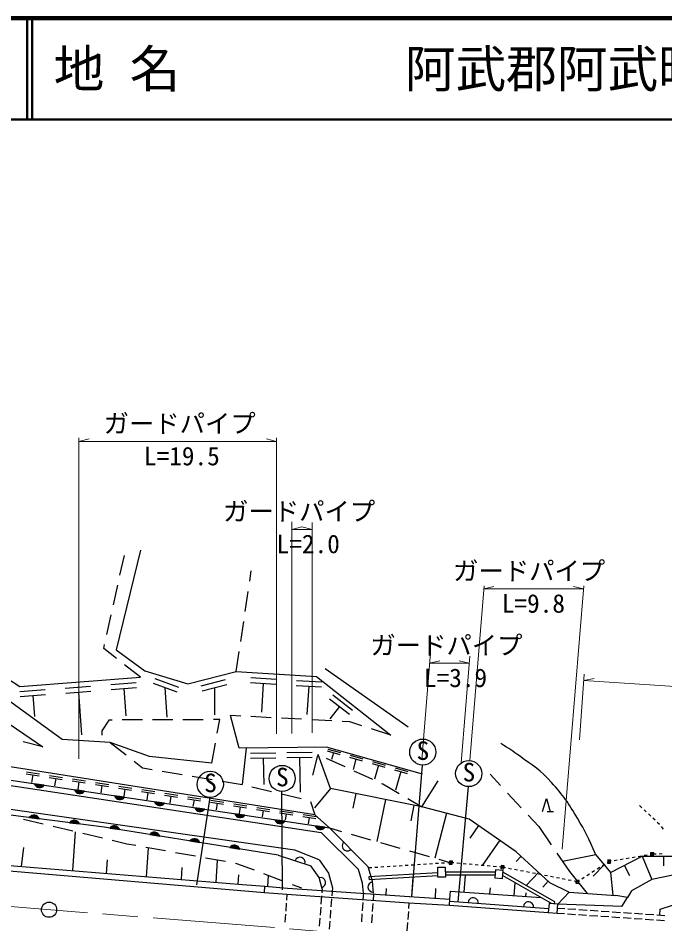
# Model space of a CAD drawing. Units: millimetres, scale not verified. Extents: x 40000 to 680000, y 20000 to 380000.
# Drawn here: x 366870 to 430676, y 290640 to 380000 of the extents above; entities that cross this region are included whole.
import ezdxf
from ezdxf.enums import TextEntityAlignment as Align

# ---------------------------------------------------------------- set-up
doc = ezdxf.new("R2010")
doc.units = ezdxf.units.MM
doc.header["$LTSCALE"] = 1000
doc.linetypes.add('CHAIN', pattern=[18.5, 12, -1.5, 3.5, -1.5])
for name, color, linetype, lineweight in [('M-BGD', 7, 'Continuous', 25), ('M-BMK', 2, 'CHAIN', 13), ('M-BMK-ROW', 30, 'Continuous', 25), ('M-BMK-SRVR', 3, 'Continuous', 25), ('M-STR-HTXT', 7, 'Continuous', 13), ('M-TTL', 2, 'Continuous', 140), ('M-TTL-LINE', 7, 'Continuous', 50)]:
    doc.layers.add(name, color=color, linetype=linetype, lineweight=lineweight)
doc.layers.add('M-TTL-TXT', color=7, linetype='Continuous')
doc.styles.add('ＭＳ ゴシック', font='')
doc.styles.get('ＭＳ ゴシック').set_extended_font_data('MS Gothic')

msp = doc.modelspace()

# ---------------------------------------------------------------- hatches: boundary and pattern name
at = {"layer": 'M-BGD'}
for points in [[(368465, 304461, 0.6), (369454, 304314)], [(372422, 303873, 0.6), (373411, 303725)], [(376378, 303281, 0.6), (377367, 303133)], [(380334, 302689, 0.6), (381323, 302541)], [(384290, 302096, 0.6), (385279, 301948)], [(368963, 301006, 0.6), (367971, 301133)], [(388246, 301504, 0.6), (389234, 301356)], [(372931, 300499, 0.6), (371939, 300626)], [(376891, 299940, 0.6), (375904, 300100)], [(392201, 300912, 0.6), (393190, 300764)], [(396157, 300320, 0.6), (397146, 300172)], [(380839, 299300, 0.6), (379852, 299460)], [(384788, 298661, 0.6), (383801, 298821)], [(388737, 298022, 0.6), (387749, 298182)]]:
    msp.add_hatch(color=256, dxfattribs=at).paths.add_polyline_path(points)

# ---------------------------------------------------------------- linework, layer by layer
for p, q in [((378940, 327509), (376545, 317684)), ((376918, 325035), (377349, 326988)), ((389718, 324437), (389871, 325471)), ((376271, 322106), (376702, 324059)), ((389277, 321470), (389571, 323448)), ((375624, 319177), (376055, 321130)), ((388837, 318503), (389130, 320481)), ((375319, 317795), (375408, 318200)), ((376571, 316823), (375319, 317795)), ((376545, 317684), (379370, 315596)), ((388396, 315535), (388690, 317513)), ((378940, 314982), (377360, 316209)), ((379370, 315596), (383607, 314307)), ((383607, 314307), (388396, 315535)), ((388396, 315535), (396317, 315044)), ((397177, 315842), (405343, 310070)), ((365738, 314921), (367028, 314061)), ((367028, 314061), (378940, 314982)), ((380363, 314864), (382704, 313988)), ((384915, 314126), (387336, 314747)), ((389830, 314945), (392326, 314790)), ((394322, 314667), (396817, 314512)), ((396317, 315044), (403624, 309272)), ((371203, 308822), (364449, 313734)), ((367040, 313561), (369533, 313754)), ((371527, 313908), (374019, 314100)), ((376014, 314255), (378506, 314447)), ((376052, 313756), (378545, 313949)), ((377298, 313853), (377507, 311160)), ((380188, 314396), (382529, 313519)), ((381358, 313958), (381543, 311022)), ((385039, 313642), (387460, 314263)), ((386250, 313952), (386230, 311250)), ((389799, 314446), (392295, 314291)), ((391047, 314369), (390871, 311535)), ((394291, 314168), (396786, 314013)), ((395538, 314090), (395365, 311297)), ((367079, 313062), (369571, 313255)), ((368325, 313159), (368485, 311092)), ((371565, 313409), (374058, 313602)), ((372812, 313506), (373137, 309296)), ((397594, 312856), (399563, 311315)), ((397902, 313249), (399871, 311709)), ((363241, 312240), (369300, 308105)), ((398579, 312085), (397618, 310857)), ((388683, 307962), (387823, 311196)), ((388844, 311142), (387823, 311196)), ((391839, 310983), (389842, 311089)), ((375829, 310752), (375133, 309687)), ((376132, 310753), (375829, 310752)), ((379132, 310764), (377132, 310756)), ((382132, 310775), (380132, 310768)), ((385132, 310786), (383132, 310779)), ((386758, 310792), (386132, 310790)), ((386514, 309441), (386758, 310792)), ((394835, 310825), (392838, 310931)), ((397831, 310666), (395834, 310772)), ((399590, 310573), (398830, 310613)), ((400769, 310193), (399590, 310573)), ((375133, 309687), (375130, 309262)), ((403624, 309272), (401720, 309886)), ((342284, 308350), (371867, 303956)), ((369300, 308105), (367358, 308585)), ((375952, 308535), (371203, 308822)), ((379841, 307143), (375952, 308535)), ((375952, 308535), (377528, 307305)), ((385981, 306488), (386336, 308457)), ((396146, 301399), (353901, 308071)), ((397279, 308085), (388683, 307962)), ((389377, 307972), (388969, 304401)), ((389802, 307478), (392301, 307514)), ((393373, 307549), (395872, 307585)), ((406776, 305424), (397279, 308085)), ((397359, 307699), (398611, 307348)), ((397413, 307891), (398665, 307541)), ((397985, 307524), (397796, 306850)), ((378317, 306690), (379144, 306044)), ((385981, 306488), (379841, 307143)), ((389809, 306978), (392308, 307014)), ((391059, 306996), (391096, 304395)), ((393380, 307049), (395880, 307085)), ((394630, 307067), (394679, 303623)), ((395928, 305307), (396433, 307242)), ((397688, 304005), (396460, 307348)), ((397271, 306980), (399092, 306152)), ((399574, 307078), (400826, 306728)), ((399628, 307271), (400880, 306920)), ((400200, 306903), (399915, 305887)), ((401843, 306650), (403094, 306300)), ((355572, 305862), (375057, 302942)), ((367699, 305642), (368984, 305443)), ((379144, 306044), (380082, 305887)), ((381068, 305722), (383041, 305392)), ((400003, 305739), (401824, 304912)), ((401789, 306458), (403040, 306107)), ((402414, 306283), (402034, 304925)), ((404003, 305837), (405255, 305487)), ((404057, 306030), (405309, 305679)), ((404629, 305662), (404113, 303818)), ((405700, 293313), (406763, 306302)), ((367669, 305444), (368954, 305246)), ((368311, 305345), (368195, 304591)), ((369942, 305093), (371227, 304894)), ((369972, 305290), (371257, 305092)), ((370584, 304994), (370470, 304252)), ((372215, 304742), (373500, 304543)), ((372245, 304939), (373530, 304741)), ((384027, 305227), (386000, 304897)), ((386986, 304732), (388958, 304402)), ((406694, 302196), (408298, 304763)), ((413424, 305403), (414467, 304283)), ((371867, 303956), (397574, 300108)), ((372857, 304642), (372745, 303913)), ((374488, 304391), (375773, 304192)), ((374518, 304588), (375803, 304390)), ((375130, 304291), (375019, 303573)), ((376761, 304039), (378046, 303841)), ((376792, 304237), (378076, 304039)), ((377403, 303940), (377294, 303234)), ((379065, 303886), (380349, 303687)), ((389932, 304173), (391878, 303712)), ((397688, 304005), (396105, 302095)), ((406694, 302196), (397688, 304005)), ((402734, 304498), (402846, 304448)), ((402846, 304448), (404466, 303499)), ((410281, 292823), (411298, 304179)), ((375057, 302942), (396753, 299667)), ((379034, 303688), (380319, 303490)), ((379676, 303589), (379569, 302895)), ((381307, 303337), (382592, 303139)), ((381338, 303535), (382622, 303336)), ((381949, 303238), (381844, 302556)), ((383580, 302986), (384865, 302787)), ((383611, 303184), (384895, 302985)), ((384510, 294497), (385801, 303119)), ((392851, 303481), (394797, 303020)), ((392954, 294008), (392893, 303698)), ((400192, 303502), (399899, 302041)), ((405329, 302994), (406694, 302196)), ((415148, 303551), (416511, 302087)), ((418600, 301742), (418984, 303022)), ((418984, 303022), (419368, 301742)), ((375346, 300190), (357417, 302482)), ((384222, 302887), (384119, 302216)), ((385853, 302635), (387138, 302436)), ((385884, 302832), (387168, 302634)), ((386495, 302535), (386394, 301877)), ((388126, 302284), (389411, 302085)), ((388157, 302481), (389441, 302283)), ((388769, 302184), (388669, 301538)), ((390430, 302130), (391714, 301932)), ((395710, 302724), (396146, 301399)), ((403106, 302917), (402272, 298763)), ((405918, 302352), (405610, 300818)), ((428401, 302100), (428183, 302306)), ((394160, 297920), (366106, 301932)), ((390399, 301932), (391684, 301734)), ((391042, 301833), (390944, 301199)), ((392672, 301581), (393957, 301383)), ((392703, 301779), (393988, 301580)), ((393315, 301482), (393218, 300859)), ((394945, 301230), (396230, 301032)), ((394976, 301428), (396261, 301229)), ((397574, 300108), (396146, 301399)), ((409123, 301565), (407972, 297135)), ((417193, 301355), (418236, 300235)), ((419048, 301742), (419688, 301742)), ((428837, 301688), (428619, 301894)), ((429274, 301276), (429056, 301482)), ((369352, 300478), (367406, 300940)), ((395588, 301131), (395493, 300520)), ((412302, 300334), (411438, 299091)), ((429710, 300865), (429492, 301071)), ((430147, 300453), (429928, 300659)), ((372270, 299784), (370325, 300247)), ((372272, 295891), (372539, 299720)), ((375189, 299091), (373243, 299553)), ((392539, 297406), (375346, 300190)), ((400452, 296000), (396753, 299667)), ((397574, 300108), (401411, 296285)), ((397574, 300108), (398762, 299768)), ((399724, 299494), (401647, 298944)), ((418236, 300235), (419462, 298430)), ((430523, 299990), (430353, 300237)), ((377600, 298518), (376162, 298859)), ((378469, 298363), (377600, 298518)), ((402608, 298669), (404531, 298119)), ((414388, 298885), (412666, 296406)), ((367206, 296308), (367436, 298160)), ((381422, 297836), (379453, 298187)), ((379520, 295294), (379719, 298140)), ((384375, 297309), (382406, 297660)), ((396577, 296948), (394160, 297920)), ((405493, 297845), (407416, 297295)), ((419284, 294729), (416003, 297763)), ((420024, 297603), (421251, 295799)), ((429272, 297664), (429252, 297365)), ((429571, 297644), (429252, 297365)), ((429571, 297644), (429272, 297664)), ((429272, 297664), (429551, 297345)), ((429551, 297345), (429571, 297644)), ((375584, 295618), (375677, 296953)), ((387329, 296782), (385360, 297133)), ((386399, 294709), (386554, 296920)), ((392539, 297406), (395756, 296377)), ((396577, 296948), (397488, 295641)), ((408377, 297020), (409565, 296680)), ((409426, 296840), (409406, 296541)), ((409725, 296820), (409406, 296541)), ((409725, 296820), (409426, 296840)), ((409426, 296840), (409705, 296521)), ((409705, 296521), (409725, 296820)), ((416489, 297314), (416001, 296786)), ((423854, 297462), (420575, 296793)), ((425034, 296946), (425013, 296646)), ((425333, 296926), (425013, 296646)), ((425333, 296926), (425034, 296946)), ((425034, 296946), (425313, 296626)), ((425313, 296626), (425333, 296926)), ((428428, 297315), (429387, 295013)), ((429252, 297365), (429551, 297345)), ((430526, 297325), (430527, 296361)), ((363903, 296580), (388995, 294513)), ((363903, 296034), (391168, 293748)), ((382974, 295009), (383058, 296212)), ((388461, 296580), (388313, 296607)), ((390191, 295925), (388461, 296580)), ((396567, 295213), (395756, 296377)), ((400852, 294656), (400452, 296000)), ((401841, 294840), (401411, 296285)), ((408270, 296231), (409012, 296236)), ((408277, 295251), (408270, 296231)), ((409012, 296236), (409018, 295256)), ((409406, 296541), (409705, 296521)), ((413966, 295960), (413906, 295177)), ((414709, 295903), (413966, 295960)), ((414511, 296390), (414491, 296090)), ((414810, 296370), (414491, 296090)), ((414491, 296090), (414790, 296070)), ((414810, 296370), (414511, 296390)), ((414511, 296390), (414790, 296070)), ((414648, 295120), (414709, 295903)), ((414790, 296070), (414810, 296370)), ((421251, 295799), (423010, 293654)), ((424680, 296471), (423613, 295355)), ((425013, 296646), (425313, 296626)), ((426665, 296418), (427180, 295428)), ((436179, 296410), (429387, 295013)), ((388591, 294544), (388656, 295471)), ((392996, 294863), (391126, 295571)), ((391492, 294325), (391574, 295401)), ((396864, 294108), (396567, 295213)), ((397488, 295641), (397874, 294201)), ((408274, 295693), (401477, 295293)), ((401477, 295293), (401495, 294993)), ((408276, 295392), (401495, 294993)), ((405700, 293313), (405836, 295249)), ((409018, 295256), (408277, 295251)), ((413949, 295744), (409015, 295736)), ((413926, 295444), (409017, 295436)), ((410870, 293783), (410991, 295439)), ((413906, 295177), (414648, 295120)), ((419494, 292645), (414670, 295400)), ((419809, 292810), (414695, 295731)), ((418208, 295724), (416999, 294415)), ((421908, 294952), (421888, 294653)), ((422208, 294932), (421888, 294653)), ((422208, 294932), (421908, 294952)), ((421908, 294952), (422187, 294633)), ((422187, 294633), (422208, 294932)), ((425302, 295725), (425548, 293476)), ((429387, 295013), (427387, 293894)), ((388995, 294513), (391213, 294346)), ((391168, 293748), (391213, 294346)), ((391213, 294346), (393432, 294178)), ((393429, 294179), (405470, 293330)), ((394875, 294151), (393932, 294508)), ((396864, 294108), (396831, 293691)), ((397874, 294201), (397811, 293404)), ((400928, 293675), (400852, 294656)), ((401931, 293681), (401841, 294840)), ((403184, 293491), (403228, 294121)), ((408033, 293171), (408092, 294121)), ((413418, 293597), (413462, 294200)), ((415796, 293424), (415889, 294704)), ((419162, 294842), (418639, 294275)), ((421888, 294653), (422187, 294633)), ((391168, 293748), (393386, 293580)), ((393386, 293580), (393345, 292995)), ((396807, 293392), (396743, 292595)), ((397788, 293105), (397725, 292308)), ((400928, 293675), (400886, 293037)), ((401924, 293580), (401882, 292955)), ((405464, 293330), (409472, 293082)), ((409537, 293879), (418469, 293230)), ((416953, 293340), (416979, 293693)), ((421229, 293780), (420118, 292592)), ((427000, 293243), (425842, 293455)), ((426412, 292352), (427000, 293243)), ((427387, 293894), (427000, 293243)), ((393324, 292696), (393268, 291898)), ((396719, 292296), (396656, 291498)), ((400866, 292737), (400813, 291939)), ((401862, 292655), (401809, 291857)), ((405427, 292731), (405387, 292161)), ((409464, 292882), (419203, 292174)), ((419250, 292666), (419174, 291775)), ((420115, 292592), (419250, 292666)), ((419793, 292619), (419809, 292810)), ((420039, 291701), (420115, 292592)), ((426412, 292352), (420118, 292592)), ((430217, 292077), (432874, 292966)), ((393247, 291598), (393191, 290800)), ((397701, 292009), (397638, 291211)), ((400793, 291640), (400740, 290841)), ((401789, 291558), (401736, 290760)), ((405366, 291861), (405310, 291063)), ((419174, 291775), (420039, 291701)), ((420039, 291701), (420759, 291653)), ((420081, 292200), (420797, 292151)), ((421058, 291632), (421856, 291578)), ((421097, 292131), (421895, 292077)), ((422155, 291558), (422954, 291503)), ((422194, 292056), (422992, 292002)), ((423253, 291483), (424051, 291429)), ((423292, 291982), (424090, 291927)), ((424350, 291409), (425149, 291354)), ((424389, 291907), (425187, 291853)), ((425448, 291334), (426246, 291280)), ((425486, 291833), (426285, 291778)), ((426584, 291758), (427382, 291704)), ((427681, 291683), (428480, 291629)), ((428779, 291609), (429577, 291555)), ((429876, 291534), (430675, 291480)), ((430179, 291514), (430217, 292077)), ((396632, 291199), (396568, 290402)), ((397614, 290912), (397551, 290115)), ((405289, 290764), (405232, 289966)), ((426545, 291259), (427343, 291205)), ((427643, 291185), (428441, 291131)), ((428740, 291110), (429538, 291056)), ((429838, 291036), (430636, 290982))]:
    msp.add_line(p, q, dxfattribs=at)
for points in [[(368465, 304461, 0.6), (369454, 304314)], [(372422, 303873, 0.6), (373411, 303725)], [(376378, 303281, 0.6), (377367, 303133)], [(380334, 302689, 0.6), (381323, 302541)], [(384290, 302096, 0.6), (385279, 301948)], [(368963, 301006, 0.6), (367971, 301133)], [(388246, 301504, 0.6), (389234, 301356)], [(372931, 300499, 0.6), (371939, 300626)], [(376891, 299940, 0.6), (375904, 300100)], [(392201, 300912, 0.6), (393190, 300764)], [(396157, 300320, 0.6), (397146, 300172)], [(380839, 299300, 0.6), (379852, 299460)], [(384788, 298661, 0.6), (383801, 298821)], [(388737, 298022, 0.6), (387749, 298182)]]:
    msp.add_lwpolyline(points, format="xyb", close=True, dxfattribs=at)
for points in [[(416003, 297763), (411372, 300980), (406694, 302196)], [(423854, 297462), (425302, 295725), (428428, 297315), (432267, 297334)], [(419284, 294729), (421229, 293780), (425842, 293455)], [(393386, 293580), (405427, 292731), (409435, 292483), (419174, 291775)], [(409435, 292483), (409472, 293082), (409537, 293879)]]:
    msp.add_lwpolyline(points, dxfattribs=at)
for centre in [(406789, 307591), (411324, 305468), (385827, 304408), (392919, 304987)]:
    msp.add_circle(centre, 1289, dxfattribs=at)
for centre, start, end in [((399345, 298343), 135.10518, 315.10518), ((394678, 296722), 342.25751, 162.25751), ((396706, 294709), 284.62989, 104.62989), ((401885, 294266), 94.44147, 274.44147), ((411760, 292715), 355.84254, 175.84254), ((417219, 292318), 355.84254, 175.84254)]:
    msp.add_arc(centre, 500, start, end, dxfattribs=at)
msp.add_open_spline([(423854, 297462), (423106, 299174), (422861, 299714), (422053, 301064), (421177, 302527), (420641, 303339), (419495, 304601), (418417, 305788), (417627, 306274), (416322, 307204), (415621, 307704), (415376, 307878), (414494, 308432)], degree=3, knots=[0, 0, 0, 0, 1, 1, 1, 2, 2, 2, 3, 3, 3, 4, 4, 4, 4], dxfattribs=at)
at = {"layer": 'M-BMK'}
msp.add_line((269536, 300035), (464402, 284515), dxfattribs=at)
at = {"layer": 'M-BMK-ROW'}
for p, q in [((409565, 296680), (409249, 296660)), ((409867, 296654), (409565, 296680)), ((425173, 296786), (425002, 296677)), ((425370, 296819), (425173, 296786)), ((425961, 296920), (425665, 296869)), ((426553, 297020), (426257, 296970)), ((427144, 297120), (426849, 297070)), ((427736, 297220), (427440, 297170)), ((428327, 297321), (428032, 297271)), ((428919, 297421), (428623, 297371)), ((429411, 297504), (429215, 297471)), ((429812, 297518), (429411, 297504)), ((430412, 297538), (430112, 297528)), ((401765, 296178), (401449, 296157)), ((402364, 296216), (402064, 296197)), ((402962, 296255), (402663, 296236)), ((403561, 296294), (403262, 296274)), ((404160, 296332), (403861, 296313)), ((404759, 296371), (404459, 296351)), ((405357, 296409), (405058, 296390)), ((405956, 296448), (405657, 296429)), ((406555, 296486), (406256, 296467)), ((407154, 296525), (406854, 296506)), ((407752, 296564), (407453, 296544)), ((408351, 296602), (408052, 296583)), ((408950, 296641), (408651, 296622)), ((410464, 296601), (410165, 296627)), ((411062, 296548), (410763, 296574)), ((411660, 296495), (411361, 296521)), ((412257, 296442), (411958, 296468)), ((412855, 296389), (412556, 296415)), ((413453, 296336), (413154, 296363)), ((414050, 296283), (413751, 296310)), ((414650, 296230), (414349, 296257)), ((414963, 296169), (414650, 296230)), ((415551, 296055), (415257, 296112)), ((416140, 295940), (415846, 295998)), ((416729, 295826), (416435, 295883)), ((423737, 295870), (423484, 295709)), ((424243, 296193), (423990, 296031)), ((424749, 296515), (424496, 296354)), ((417318, 295712), (417024, 295769)), ((417907, 295597), (417613, 295654)), ((418496, 295483), (418202, 295540)), ((419085, 295368), (418791, 295425)), ((419674, 295254), (419380, 295311)), ((420263, 295139), (419969, 295196)), ((420852, 295025), (420558, 295082)), ((421441, 294910), (421147, 294968)), ((422219, 294902), (422048, 294793)), ((422725, 295225), (422472, 295063)), ((423231, 295547), (422978, 295386)), ((422048, 294793), (421736, 294853))]:
    msp.add_line(p, q, dxfattribs=at)
at = {"layer": 'M-BMK-SRVR'}
msp.add_circle((369921, 292040), 750, dxfattribs=at)
at = {"layer": 'M-STR-HTXT'}
for p, q in [((372874, 306911), (372874, 338604)), ((372874, 338231), (373874, 338481)), ((372874, 338231), (392374, 338231)), ((392374, 338231), (391374, 338481)), ((392374, 309382), (392374, 338604)), ((393874, 309430), (393874, 330317)), ((393874, 329561), (394874, 329811)), ((395874, 329561), (394874, 329811)), ((395874, 309493), (395874, 330253)), ((393874, 329561), (395874, 329561)), ((411427, 306754), (412836, 323997)), ((412811, 323691), (413811, 323941)), ((412811, 323691), (422644, 323691)), ((420547, 298024), (422669, 323999)), ((422644, 323691), (421644, 323941)), ((406691, 306835), (407544, 317376)), ((407461, 316353), (408461, 316603)), ((407461, 316353), (411374, 316353)), ((411374, 316353), (410374, 316603)), ((410578, 306520), (411431, 317061)), ((422243, 308802), (422722, 315268)), ((422677, 314662), (423692, 314844)), ((422677, 314662), (566157, 305023))]:
    msp.add_line(p, q, dxfattribs=at)
at = {"layer": 'M-TTL'}
msp.add_line((680000, 380000), (40000, 380000), dxfattribs=at)
at = {"layer": 'M-TTL-LINE'}
for p, q in [((367750, 380000), (367750, 370000)), ((368250, 380000), (368250, 370000)), ((40000, 370000), (680000, 370000))]:
    msp.add_line(p, q, dxfattribs=at)

# ---------------------------------------------------------------- texts
at = {"layer": 'M-BGD', "style": 'ＭＳ ゴシック'}
for p in [(406185, 306265), (410720, 304142), (392315, 303661), (385223, 303082)]:
    msp.add_text('S', height=1833, dxfattribs=at).set_placement(p, align=Align.BOTTOM_LEFT)
at = {"layer": 'M-STR-HTXT', "style": 'ＭＳ ゴシック'}
for s, p in [('ガードパイプ', (375302, 338540)), ('L=19.5', (379284, 335329)), ('ガードパイプ', (387093, 329871)), ('L=2.0', (392374, 326659)), ('ガードパイプ', (409784, 324001)), ('L=9.8', (414586, 320790)), ('ガードパイプ', (401624, 316663)), ('L=3.9', (406905, 313452))]:
    msp.add_text(s, height=1833, dxfattribs=at).set_placement(p, align=Align.BOTTOM_LEFT)
at = {"layer": 'M-TTL-TXT', "style": 'ＭＳ ゴシック'}
for s, p in [('地 名', (370380, 375000)), ('阿武郡阿武町大字宇生賀', (405024, 375000))]:
    msp.add_text(s, height=3666, dxfattribs=at).set_placement(p, align=Align.MIDDLE_LEFT)

doc.saveas('drawing.dxf')
